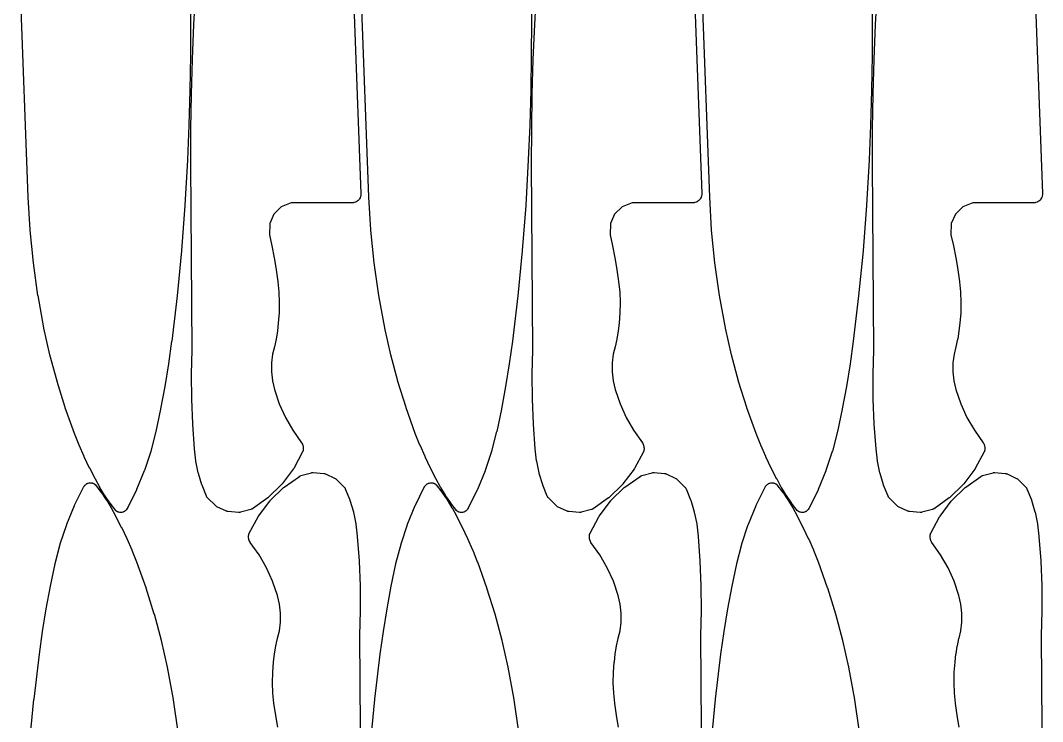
# Model space of a CAD drawing. Header units: metres. Extents: x 0 to 3000, y 0 to 1100.
# Drawn here: x 2207.5 to 2608.7, y 550 to 825 of the extents above; entities that cross this region are included whole.
import ezdxf

# ---------------------------------------------------------------- set-up
doc = ezdxf.new("R2010")
doc.units = ezdxf.units.M

msp = doc.modelspace()

# ---------------------------------------------------------------- linework, layer by layer
at = {"color": 1}
for points in [[(2273.74, 897.81), (2274.26, 824.93), (2274.26, 824.92), (2274.26, 824.91), (2274.2, 811.26), (2274.2, 811.24), (2273.98, 797.6), (2273.98, 797.57), (2273.59, 783.94), (2273.59, 783.91), (2273.04, 770.28), (2273.04, 770.26), (2273.04, 770.25), (2272.04, 752.49), (2272.04, 752.44), (2270.68, 734.71), (2270.67, 734.67), (2268.94, 716.96), (2268.94, 716.92), (2266.84, 699.25), (2266.83, 699.23), (2266.83, 699.21), (2265.59, 690.34), (2265.58, 690.3), (2264.13, 681.46), (2264.13, 681.42), (2262.49, 672.61), (2262.48, 672.57), (2260.64, 663.81), (2260.63, 663.76), (2260.62, 663.72), (2258.65, 656.05), (2258.61, 655.91), (2256.11, 648.41), (2256.06, 648.28), (2253.06, 640.96), (2253, 640.84), (2249.49, 633.73), (2249.48, 633.71), (2249.47, 633.69), (2249.44, 633.63), (2249.4, 633.56), (2249.39, 633.54), (2249.37, 633.52), (2249.16, 633.2), (2249.05, 633.04), (2248.92, 632.9), (2248.77, 632.76), (2248.62, 632.64), (2248.31, 632.43), (2248.15, 632.33), (2247.98, 632.25), (2247.8, 632.18), (2247.62, 632.13), (2247.25, 632.05), (2247.06, 632.01), (2246.86, 632), (2246.67, 632), (2246.47, 632.03), (2246.09, 632.09), (2246.04, 632.11), (2245.99, 632.11), (2245.94, 632.13), (2245.9, 632.14), (2245.85, 632.15), (2245.8, 632.17), (2245.76, 632.18), (2245.71, 632.2), (2245.67, 632.22), (2245.62, 632.24), (2245.58, 632.26), (2245.53, 632.28), (2245.49, 632.3), (2245.44, 632.33), (2245.4, 632.35), (2245.36, 632.37), (2245.32, 632.4), (2245.28, 632.43), (2245.24, 632.46), (2245.2, 632.49), (2245.16, 632.52), (2245.12, 632.55), (2245.09, 632.58), (2245.05, 632.61), (2245.02, 632.65), (2244.98, 632.69), (2244.95, 632.72), (2244.92, 632.76), (2244.88, 632.8), (2244.85, 632.84), (2242.66, 635.64), (2242.6, 635.73), (2240.57, 638.66), (2240.51, 638.75), (2238.65, 641.78), (2238.6, 641.88), (2236.91, 645.02), (2236.91, 645.03), (2236.9, 645.05), (2234.66, 649.38), (2234.63, 649.44), (2232.53, 653.84), (2232.5, 653.9), (2230.54, 658.37), (2230.52, 658.43), (2228.7, 662.96), (2228.69, 663), (2228.67, 663.03), (2225.07, 673.1), (2225.04, 673.18), (2221.85, 683.39), (2221.83, 683.47), (2219.07, 693.8), (2219.05, 693.88), (2216.71, 704.32), (2216.7, 704.35), (2216.69, 704.39), (2214.36, 717.06), (2214.35, 717.14), (2212.54, 729.88), (2212.53, 729.97), (2211.25, 742.77), (2211.25, 742.86), (2210.5, 755.71), (2210.5, 755.73), (2210.5, 755.75), (2207.47, 836.58)], [(2407.52, 897.81), (2408.05, 824.93), (2408.04, 824.92), (2408.05, 824.91), (2407.99, 811.26), (2407.99, 811.24), (2407.77, 797.6), (2407.77, 797.57), (2407.38, 783.94), (2407.38, 783.91), (2406.83, 770.28), (2406.83, 770.26), (2406.83, 770.25), (2405.83, 752.49), (2405.83, 752.44), (2404.46, 734.71), (2404.46, 734.67), (2402.73, 716.96), (2402.72, 716.92), (2400.62, 699.25), (2400.62, 699.23), (2400.62, 699.21), (2399.37, 690.34), (2399.36, 690.3), (2397.92, 681.46), (2397.91, 681.42), (2396.27, 672.61), (2396.26, 672.57), (2394.43, 663.81), (2394.42, 663.76), (2394.41, 663.72), (2392.43, 656.05), (2392.39, 655.91), (2389.9, 648.41), (2389.85, 648.28), (2386.84, 640.96), (2386.79, 640.84), (2383.28, 633.73), (2383.27, 633.71), (2383.26, 633.69), (2383.22, 633.63), (2383.19, 633.56), (2383.17, 633.54), (2383.16, 633.52), (2382.95, 633.2), (2382.83, 633.04), (2382.7, 632.9), (2382.56, 632.76), (2382.41, 632.64), (2382.1, 632.43), (2381.93, 632.33), (2381.76, 632.25), (2381.58, 632.18), (2381.4, 632.13), (2381.03, 632.05), (2380.84, 632.01), (2380.65, 632), (2380.45, 632), (2380.26, 632.03), (2379.88, 632.09), (2379.83, 632.11), (2379.78, 632.11), (2379.73, 632.13), (2379.68, 632.14), (2379.64, 632.15), (2379.59, 632.17), (2379.54, 632.18), (2379.5, 632.2), (2379.45, 632.22), (2379.4, 632.24), (2379.36, 632.26), (2379.32, 632.28), (2379.27, 632.3), (2379.23, 632.33), (2379.19, 632.35), (2379.15, 632.37), (2379.11, 632.4), (2379.06, 632.43), (2379.03, 632.46), (2378.99, 632.49), (2378.95, 632.52), (2378.91, 632.55), (2378.87, 632.58), (2378.84, 632.61), (2378.8, 632.65), (2378.77, 632.69), (2378.73, 632.72), (2378.7, 632.76), (2378.67, 632.8), (2378.64, 632.84), (2376.45, 635.64), (2376.38, 635.73), (2374.36, 638.66), (2374.3, 638.75), (2372.44, 641.78), (2372.38, 641.88), (2370.7, 645.02), (2370.69, 645.03), (2370.68, 645.05), (2368.44, 649.38), (2368.41, 649.44), (2366.31, 653.84), (2366.29, 653.9), (2364.33, 658.37), (2364.3, 658.43), (2362.49, 662.96), (2362.47, 663), (2362.46, 663.03), (2358.85, 673.1), (2358.83, 673.18), (2355.64, 683.39), (2355.62, 683.47), (2352.85, 693.8), (2352.83, 693.88), (2350.49, 704.32), (2350.49, 704.35), (2350.48, 704.39), (2348.15, 717.06), (2348.13, 717.14), (2346.33, 729.88), (2346.32, 729.97), (2345.04, 742.77), (2345.03, 742.86), (2344.28, 755.71), (2344.28, 755.73), (2344.28, 755.75), (2341.25, 836.58)], [(2541.31, 897.81), (2541.83, 824.93), (2541.83, 824.92), (2541.83, 824.91), (2541.77, 811.26), (2541.77, 811.24), (2541.55, 797.6), (2541.55, 797.57), (2541.17, 783.94), (2541.16, 783.91), (2540.61, 770.28), (2540.61, 770.26), (2540.61, 770.25), (2539.62, 752.49), (2539.61, 752.44), (2538.25, 734.71), (2538.25, 734.67), (2536.51, 716.96), (2536.51, 716.92), (2534.41, 699.25), (2534.41, 699.23), (2534.4, 699.21), (2533.16, 690.34), (2533.15, 690.3), (2531.71, 681.46), (2531.7, 681.42), (2530.06, 672.61), (2530.05, 672.57), (2528.21, 663.81), (2528.2, 663.76), (2528.19, 663.72), (2526.22, 656.05), (2526.18, 655.91), (2523.68, 648.41), (2523.63, 648.28), (2520.63, 640.96), (2520.57, 640.84), (2517.07, 633.73), (2517.06, 633.71), (2517.05, 633.69), (2517.01, 633.63), (2516.97, 633.56), (2516.96, 633.54), (2516.95, 633.52), (2516.73, 633.2), (2516.62, 633.04), (2516.49, 632.9), (2516.35, 632.76), (2516.19, 632.64), (2515.88, 632.43), (2515.72, 632.33), (2515.55, 632.25), (2515.37, 632.18), (2515.19, 632.13), (2514.82, 632.05), (2514.63, 632.01), (2514.43, 632), (2514.24, 632), (2514.05, 632.03), (2513.66, 632.09), (2513.61, 632.11), (2513.56, 632.11), (2513.52, 632.13), (2513.47, 632.14), (2513.42, 632.15), (2513.37, 632.17), (2513.33, 632.18), (2513.28, 632.2), (2513.24, 632.22), (2513.19, 632.24), (2513.15, 632.26), (2513.1, 632.28), (2513.06, 632.3), (2513.01, 632.33), (2512.97, 632.35), (2512.93, 632.37), (2512.89, 632.4), (2512.85, 632.43), (2512.81, 632.46), (2512.77, 632.49), (2512.73, 632.52), (2512.69, 632.55), (2512.66, 632.58), (2512.62, 632.61), (2512.59, 632.65), (2512.55, 632.69), (2512.52, 632.72), (2512.49, 632.76), (2512.46, 632.8), (2512.42, 632.84), (2510.23, 635.64), (2510.17, 635.73), (2508.14, 638.66), (2508.08, 638.75), (2506.23, 641.78), (2506.17, 641.88), (2504.49, 645.02), (2504.48, 645.03), (2504.47, 645.05), (2502.23, 649.38), (2502.2, 649.44), (2500.1, 653.84), (2500.07, 653.9), (2498.11, 658.37), (2498.09, 658.43), (2496.27, 662.96), (2496.26, 663), (2496.25, 663.03), (2492.64, 673.1), (2492.61, 673.18), (2489.42, 683.39), (2489.4, 683.47), (2486.64, 693.8), (2486.62, 693.88), (2484.28, 704.32), (2484.27, 704.35), (2484.26, 704.39), (2481.93, 717.06), (2481.92, 717.14), (2480.11, 729.88), (2480.1, 729.97), (2478.82, 742.77), (2478.82, 742.86), (2478.07, 755.71), (2478.07, 755.73), (2478.07, 755.75), (2475.04, 836.58)], [(2338.12, 837.91), (2341.15, 757.08), (2341.15, 756.99), (2341.15, 756.9), (2341.15, 756.89), (2341.15, 756.89), (2341.14, 756.8), (2341.13, 756.71), (2341.05, 756.15), (2341.01, 755.97), (2340.96, 755.79), (2340.89, 755.62), (2340.8, 755.46), (2340.53, 754.99), (2340.43, 754.83), (2340.32, 754.69), (2340.2, 754.56), (2340.06, 754.43), (2339.64, 754.09), (2339.49, 753.98), (2339.33, 753.89), (2339.17, 753.81), (2338.99, 753.74), (2338.46, 753.57), (2338.44, 753.56), (2338.43, 753.56), (2338.35, 753.54), (2338.27, 753.52), (2338.25, 753.52), (2338.24, 753.51), (2338.16, 753.5), (2338.08, 753.49), (2338.06, 753.48), (2338.04, 753.48), (2337.96, 753.48), (2337.88, 753.47), (2337.86, 753.47), (2337.85, 753.47), (2313.76, 753.47), (2309.84, 751.89), (2309.84, 751.89), (2306.94, 749.05), (2305.31, 745.33), (2305.21, 740.95), (2306.16, 736.59), (2306.17, 736.55), (2307.05, 731.94), (2307.06, 731.89), (2307.84, 727.26), (2307.85, 727.22), (2308.51, 722.57), (2308.52, 722.53), (2308.52, 722.49), (2308.92, 718.54), (2308.93, 718.42), (2309.09, 714.46), (2309.09, 714.34), (2309.01, 710.38), (2309, 710.26), (2308.68, 706.31), (2308.68, 706.28), (2308.68, 706.25), (2308.34, 703.22), (2308.33, 703.11), (2307.83, 700.11), (2307.82, 700.01), (2307.17, 697.03), (2307.14, 696.93), (2306.39, 694.13), (2305.99, 690.67), (2305.99, 687.15), (2306.38, 683.66), (2307.16, 680.21), (2309.05, 674.66), (2311.47, 669.32), (2314.39, 664.24), (2317.85, 659.38), (2317.9, 659.3), (2317.95, 659.22), (2317.95, 659.22), (2317.96, 659.21), (2318, 659.13), (2318.04, 659.05), (2318.2, 658.69), (2318.27, 658.52), (2318.33, 658.34), (2318.42, 657.96), (2318.45, 657.78), (2318.47, 657.6), (2318.5, 657.21), (2318.5, 657.02), (2318.48, 656.83), (2318.43, 656.45), (2318.42, 656.38), (2318.41, 656.32), (2318.4, 656.28), (2318.4, 656.25), (2318.38, 656.19), (2318.36, 656.13), (2318.35, 656.1), (2318.34, 656.06), (2318.32, 656), (2318.29, 655.94), (2318.28, 655.91), (2318.27, 655.88), (2318.24, 655.82), (2318.21, 655.76), (2314.75, 649.3), (2314.67, 649.17), (2314.58, 649.04), (2310.2, 643.22), (2310.1, 643.11), (2309.99, 642.99), (2304.77, 637.92), (2304.65, 637.81), (2304.53, 637.72), (2298.55, 633.48), (2298.5, 633.45), (2298.46, 633.42), (2298.42, 633.4), (2298.39, 633.38), (2298.33, 633.35), (2298.28, 633.32), (2298.25, 633.31), (2298.21, 633.29), (2298.16, 633.27), (2298.1, 633.25), (2298.07, 633.23), (2298.03, 633.22), (2297.97, 633.2), (2297.92, 633.19), (2293.8, 632.07), (2293.63, 632.03), (2293.46, 632.01), (2293.28, 632), (2293.1, 632.01), (2288.98, 632.37), (2288.81, 632.39), (2288.64, 632.43), (2288.47, 632.48), (2288.31, 632.55), (2284.55, 634.28), (2284.4, 634.37), (2284.25, 634.46), (2284.11, 634.57), (2283.98, 634.68), (2280.96, 637.7), (2280.96, 637.7), (2280.95, 637.71), (2280.89, 637.78), (2280.83, 637.84), (2280.82, 637.85), (2280.82, 637.86), (2280.77, 637.93), (2280.71, 638), (2280.71, 638.01), (2280.7, 638.01), (2280.66, 638.09), (2280.61, 638.17), (2280.61, 638.18), (2280.6, 638.18), (2280.57, 638.27), (2280.53, 638.35), (2280.52, 638.35), (2280.52, 638.36), (2278.76, 642.7), (2278.7, 642.88), (2277.34, 647.35), (2277.29, 647.53), (2276.35, 652.11), (2276.33, 652.29), (2275.81, 656.95), (2275.81, 656.99), (2275.8, 657.02), (2275.09, 666.67), (2275.08, 666.74), (2274.69, 676.41), (2274.69, 676.47), (2274.62, 686.15), (2274.62, 686.21), (2274.88, 695.85), (2274.36, 768.73), (2274.36, 768.74), (2274.36, 768.75), (2274.42, 782.4), (2274.42, 782.42), (2274.64, 796.06), (2274.64, 796.09), (2275.02, 809.72), (2275.03, 809.75), (2275.58, 823.38), (2275.58, 823.4), (2275.58, 823.41), (2276.57, 841.18)], [(2471.91, 837.91), (2474.94, 757.08), (2474.94, 756.99), (2474.94, 756.9), (2474.94, 756.89), (2474.94, 756.89), (2474.93, 756.8), (2474.92, 756.71), (2474.83, 756.15), (2474.8, 755.97), (2474.74, 755.79), (2474.67, 755.62), (2474.59, 755.46), (2474.32, 754.99), (2474.22, 754.83), (2474.11, 754.69), (2473.98, 754.56), (2473.85, 754.43), (2473.43, 754.09), (2473.28, 753.98), (2473.12, 753.89), (2472.95, 753.81), (2472.78, 753.74), (2472.25, 753.57), (2472.23, 753.56), (2472.21, 753.56), (2472.13, 753.54), (2472.06, 753.52), (2472.04, 753.52), (2472.02, 753.51), (2471.94, 753.5), (2471.86, 753.49), (2471.85, 753.48), (2471.83, 753.48), (2471.75, 753.48), (2471.67, 753.47), (2471.65, 753.47), (2471.63, 753.47), (2447.55, 753.47), (2443.63, 751.89), (2443.63, 751.89), (2440.73, 749.05), (2439.1, 745.33), (2439, 740.95), (2439.94, 736.59), (2439.95, 736.55), (2440.84, 731.94), (2440.85, 731.89), (2441.62, 727.26), (2441.63, 727.22), (2442.3, 722.57), (2442.3, 722.53), (2442.31, 722.49), (2442.71, 718.54), (2442.72, 718.42), (2442.88, 714.46), (2442.88, 714.34), (2442.8, 710.38), (2442.79, 710.26), (2442.47, 706.31), (2442.47, 706.28), (2442.46, 706.25), (2442.13, 703.22), (2442.11, 703.11), (2441.62, 700.11), (2441.6, 700.01), (2440.96, 697.03), (2440.93, 696.93), (2440.17, 694.13), (2439.78, 690.67), (2439.77, 687.15), (2440.16, 683.66), (2440.95, 680.21), (2442.84, 674.66), (2445.25, 669.32), (2448.17, 664.24), (2451.64, 659.38), (2451.68, 659.3), (2451.73, 659.22), (2451.74, 659.22), (2451.74, 659.21), (2451.78, 659.13), (2451.82, 659.05), (2451.99, 658.69), (2452.06, 658.52), (2452.11, 658.34), (2452.2, 657.96), (2452.24, 657.78), (2452.26, 657.6), (2452.28, 657.21), (2452.28, 657.02), (2452.27, 656.83), (2452.22, 656.45), (2452.2, 656.38), (2452.19, 656.32), (2452.19, 656.28), (2452.18, 656.25), (2452.16, 656.19), (2452.15, 656.13), (2452.14, 656.1), (2452.13, 656.06), (2452.1, 656), (2452.08, 655.94), (2452.07, 655.91), (2452.06, 655.88), (2452.03, 655.82), (2452, 655.76), (2448.54, 649.3), (2448.46, 649.17), (2448.37, 649.04), (2443.98, 643.22), (2443.89, 643.11), (2443.78, 642.99), (2438.55, 637.92), (2438.44, 637.81), (2438.32, 637.72), (2432.34, 633.48), (2432.29, 633.45), (2432.24, 633.42), (2432.21, 633.4), (2432.17, 633.38), (2432.12, 633.35), (2432.07, 633.32), (2432.03, 633.31), (2432, 633.29), (2431.94, 633.27), (2431.89, 633.25), (2431.85, 633.23), (2431.81, 633.22), (2431.76, 633.2), (2431.7, 633.19), (2427.59, 632.07), (2427.42, 632.03), (2427.24, 632.01), (2427.07, 632), (2426.89, 632.01), (2422.76, 632.37), (2422.59, 632.39), (2422.42, 632.43), (2422.26, 632.48), (2422.1, 632.55), (2418.34, 634.28), (2418.18, 634.37), (2418.03, 634.46), (2417.89, 634.57), (2417.76, 634.68), (2414.75, 637.7), (2414.74, 637.7), (2414.74, 637.71), (2414.68, 637.78), (2414.61, 637.84), (2414.61, 637.85), (2414.61, 637.86), (2414.55, 637.93), (2414.5, 638), (2414.49, 638.01), (2414.49, 638.01), (2414.44, 638.09), (2414.4, 638.17), (2414.39, 638.18), (2414.39, 638.18), (2414.35, 638.27), (2414.31, 638.35), (2414.31, 638.35), (2414.31, 638.36), (2412.54, 642.7), (2412.48, 642.88), (2411.13, 647.35), (2411.08, 647.53), (2410.14, 652.11), (2410.11, 652.29), (2409.59, 656.95), (2409.59, 656.99), (2409.59, 657.02), (2408.87, 666.67), (2408.87, 666.74), (2408.48, 676.41), (2408.48, 676.47), (2408.41, 686.15), (2408.41, 686.21), (2408.67, 695.85), (2408.15, 768.73), (2408.15, 768.74), (2408.15, 768.75), (2408.2, 782.4), (2408.2, 782.42), (2408.42, 796.06), (2408.42, 796.09), (2408.81, 809.72), (2408.81, 809.75), (2409.36, 823.38), (2409.36, 823.4), (2409.36, 823.41), (2410.36, 841.18)], [(2605.7, 837.91), (2608.72, 757.08), (2608.72, 756.99), (2608.72, 756.9), (2608.72, 756.89), (2608.72, 756.89), (2608.71, 756.8), (2608.7, 756.71), (2608.62, 756.15), (2608.58, 755.97), (2608.53, 755.79), (2608.46, 755.62), (2608.37, 755.46), (2608.1, 754.99), (2608.01, 754.83), (2607.89, 754.69), (2607.77, 754.56), (2607.63, 754.43), (2607.21, 754.09), (2607.06, 753.98), (2606.91, 753.89), (2606.74, 753.81), (2606.56, 753.74), (2606.03, 753.57), (2606.02, 753.56), (2606, 753.56), (2605.92, 753.54), (2605.84, 753.52), (2605.83, 753.52), (2605.81, 753.51), (2605.73, 753.5), (2605.65, 753.49), (2605.63, 753.48), (2605.62, 753.48), (2605.53, 753.48), (2605.45, 753.47), (2605.44, 753.47), (2605.42, 753.47), (2581.33, 753.47), (2577.41, 751.89), (2577.41, 751.89), (2574.51, 749.05), (2572.88, 745.33), (2572.78, 740.95), (2573.73, 736.59), (2573.74, 736.55), (2574.62, 731.94), (2574.63, 731.89), (2575.41, 727.26), (2575.42, 727.22), (2576.09, 722.57), (2576.09, 722.53), (2576.1, 722.49), (2576.49, 718.54), (2576.5, 718.42), (2576.66, 714.46), (2576.66, 714.34), (2576.58, 710.38), (2576.58, 710.26), (2576.26, 706.31), (2576.25, 706.28), (2576.25, 706.25), (2575.91, 703.22), (2575.9, 703.11), (2575.41, 700.11), (2575.39, 700.01), (2574.74, 697.03), (2574.72, 696.93), (2573.96, 694.13), (2573.56, 690.67), (2573.56, 687.15), (2573.95, 683.66), (2574.73, 680.21), (2576.62, 674.66), (2579.04, 669.32), (2581.96, 664.24), (2585.42, 659.38), (2585.47, 659.3), (2585.52, 659.22), (2585.52, 659.22), (2585.53, 659.21), (2585.57, 659.13), (2585.61, 659.05), (2585.77, 658.69), (2585.84, 658.52), (2585.9, 658.34), (2585.99, 657.96), (2586.03, 657.78), (2586.05, 657.6), (2586.07, 657.21), (2586.07, 657.02), (2586.05, 656.83), (2586, 656.45), (2585.99, 656.38), (2585.98, 656.32), (2585.97, 656.28), (2585.97, 656.25), (2585.95, 656.19), (2585.93, 656.13), (2585.92, 656.1), (2585.91, 656.06), (2585.89, 656), (2585.87, 655.94), (2585.85, 655.91), (2585.84, 655.88), (2585.81, 655.82), (2585.78, 655.76), (2582.32, 649.3), (2582.24, 649.17), (2582.16, 649.04), (2577.77, 643.22), (2577.67, 643.11), (2577.57, 642.99), (2572.34, 637.92), (2572.23, 637.81), (2572.1, 637.72), (2566.12, 633.48), (2566.07, 633.45), (2566.03, 633.42), (2565.99, 633.4), (2565.96, 633.38), (2565.91, 633.35), (2565.86, 633.32), (2565.82, 633.31), (2565.78, 633.29), (2565.73, 633.27), (2565.68, 633.25), (2565.64, 633.23), (2565.6, 633.22), (2565.54, 633.2), (2565.49, 633.19), (2561.37, 632.07), (2561.2, 632.03), (2561.03, 632.01), (2560.85, 632), (2560.68, 632.01), (2556.55, 632.37), (2556.38, 632.39), (2556.21, 632.43), (2556.04, 632.48), (2555.88, 632.55), (2552.12, 634.28), (2551.97, 634.37), (2551.82, 634.46), (2551.68, 634.57), (2551.55, 634.68), (2548.53, 637.7), (2548.53, 637.7), (2548.52, 637.71), (2548.46, 637.78), (2548.4, 637.84), (2548.4, 637.85), (2548.39, 637.86), (2548.34, 637.93), (2548.28, 638), (2548.28, 638.01), (2548.28, 638.01), (2548.23, 638.09), (2548.18, 638.17), (2548.18, 638.18), (2548.18, 638.18), (2548.14, 638.27), (2548.1, 638.35), (2548.1, 638.35), (2548.09, 638.36), (2546.33, 642.7), (2546.27, 642.88), (2544.91, 647.35), (2544.87, 647.53), (2543.93, 652.11), (2543.9, 652.29), (2543.38, 656.95), (2543.38, 656.99), (2543.37, 657.02), (2542.66, 666.67), (2542.65, 666.74), (2542.26, 676.41), (2542.26, 676.47), (2542.2, 686.15), (2542.2, 686.21), (2542.45, 695.85), (2541.93, 768.73), (2541.93, 768.74), (2541.93, 768.75), (2541.99, 782.4), (2541.99, 782.42), (2542.21, 796.06), (2542.21, 796.09), (2542.6, 809.72), (2542.6, 809.75), (2543.15, 823.38), (2543.15, 823.4), (2543.15, 823.41), (2544.15, 841.18)], [(2308.45, 547.77), (2307.67, 552.4), (2307.67, 552.44), (2307, 557.09), (2306.99, 557.13), (2306.99, 557.17), (2306.59, 561.12), (2306.58, 561.24), (2306.42, 565.2), (2306.42, 565.32), (2306.5, 569.28), (2306.51, 569.4), (2306.83, 573.35), (2306.83, 573.38), (2306.83, 573.41), (2307.17, 576.44), (2307.18, 576.55), (2307.68, 579.55), (2307.7, 579.66), (2308.34, 582.63), (2308.37, 582.73), (2309.13, 585.53), (2309.52, 588.99), (2309.52, 592.51), (2309.13, 596), (2308.35, 599.45), (2306.46, 605), (2304.04, 610.34), (2301.12, 615.42), (2297.66, 620.28), (2297.61, 620.36), (2297.56, 620.44), (2297.56, 620.44), (2297.56, 620.45), (2297.52, 620.53), (2297.47, 620.61), (2297.31, 620.97), (2297.24, 621.14), (2297.19, 621.32), (2297.09, 621.7), (2297.06, 621.88), (2297.04, 622.06), (2297.02, 622.45), (2297.01, 622.64), (2297.03, 622.83), (2297.08, 623.21), (2297.09, 623.28), (2297.1, 623.35), (2297.11, 623.38), (2297.12, 623.41), (2297.13, 623.47), (2297.15, 623.54), (2297.16, 623.57), (2297.17, 623.6), (2297.19, 623.66), (2297.22, 623.72), (2297.23, 623.75), (2297.24, 623.78), (2297.27, 623.84), (2297.3, 623.9), (2300.76, 630.36), (2300.84, 630.49), (2300.93, 630.62), (2305.31, 636.44), (2305.41, 636.56), (2305.52, 636.67), (2310.74, 641.74), (2310.86, 641.85), (2310.98, 641.94), (2316.96, 646.18), (2317.01, 646.21), (2317.06, 646.24), (2317.09, 646.26), (2317.13, 646.28), (2317.18, 646.31), (2317.23, 646.34), (2317.27, 646.35), (2317.3, 646.37), (2317.35, 646.39), (2317.41, 646.42), (2317.45, 646.43), (2317.48, 646.44), (2317.54, 646.46), (2317.59, 646.48), (2321.71, 647.59), (2321.88, 647.63), (2322.06, 647.65), (2322.23, 647.66), (2322.41, 647.65), (2326.53, 647.29), (2326.71, 647.27), (2326.87, 647.23), (2327.04, 647.18), (2327.2, 647.11), (2330.96, 645.38), (2331.12, 645.3), (2331.27, 645.2), (2331.41, 645.09), (2331.53, 644.98), (2334.55, 641.96), (2334.56, 641.96), (2334.56, 641.95), (2334.62, 641.88), (2334.68, 641.82), (2334.69, 641.81), (2334.69, 641.81), (2334.75, 641.73), (2334.8, 641.66), (2334.8, 641.65), (2334.81, 641.65), (2334.85, 641.57), (2334.9, 641.49), (2334.9, 641.48), (2334.91, 641.48), (2334.95, 641.4), (2334.98, 641.31), (2334.99, 641.31), (2334.99, 641.3), (2336.75, 636.96), (2336.82, 636.78), (2338.17, 632.31), (2338.22, 632.13), (2339.16, 627.55), (2339.19, 627.37), (2339.7, 622.71), (2339.71, 622.67), (2339.71, 622.64), (2340.43, 612.99), (2340.43, 612.92), (2340.82, 603.25), (2340.82, 603.19), (2340.89, 593.52), (2340.89, 593.45), (2340.63, 583.81), (2341.15, 510.93)], [(2442.24, 547.77), (2441.46, 552.4), (2441.45, 552.44), (2440.78, 557.09), (2440.78, 557.13), (2440.77, 557.17), (2440.38, 561.12), (2440.37, 561.24), (2440.21, 565.2), (2440.21, 565.32), (2440.29, 569.28), (2440.29, 569.4), (2440.61, 573.35), (2440.62, 573.38), (2440.62, 573.41), (2440.96, 576.44), (2440.97, 576.55), (2441.46, 579.55), (2441.48, 579.66), (2442.13, 582.63), (2442.15, 582.73), (2442.91, 585.53), (2443.31, 588.99), (2443.31, 592.51), (2442.92, 596), (2442.14, 599.45), (2440.25, 605), (2437.83, 610.34), (2434.91, 615.42), (2431.45, 620.28), (2431.4, 620.36), (2431.35, 620.44), (2431.35, 620.44), (2431.34, 620.45), (2431.3, 620.53), (2431.26, 620.61), (2431.1, 620.97), (2431.03, 621.14), (2430.97, 621.32), (2430.88, 621.7), (2430.84, 621.88), (2430.82, 622.06), (2430.8, 622.45), (2430.8, 622.64), (2430.82, 622.83), (2430.87, 623.21), (2430.88, 623.28), (2430.89, 623.35), (2430.9, 623.38), (2430.9, 623.41), (2430.92, 623.47), (2430.94, 623.54), (2430.95, 623.57), (2430.96, 623.6), (2430.98, 623.66), (2431, 623.72), (2431.02, 623.75), (2431.03, 623.78), (2431.06, 623.84), (2431.09, 623.9), (2434.55, 630.36), (2434.62, 630.49), (2434.71, 630.62), (2439.1, 636.44), (2439.2, 636.56), (2439.3, 636.67), (2444.53, 641.74), (2444.64, 641.85), (2444.77, 641.94), (2450.75, 646.18), (2450.8, 646.21), (2450.84, 646.24), (2450.88, 646.26), (2450.91, 646.28), (2450.96, 646.31), (2451.01, 646.34), (2451.05, 646.35), (2451.09, 646.37), (2451.14, 646.39), (2451.19, 646.42), (2451.23, 646.43), (2451.27, 646.44), (2451.33, 646.46), (2451.38, 646.48), (2455.5, 647.59), (2455.67, 647.63), (2455.84, 647.65), (2456.02, 647.66), (2456.19, 647.65), (2460.32, 647.29), (2460.49, 647.27), (2460.66, 647.23), (2460.83, 647.18), (2460.99, 647.11), (2464.75, 645.38), (2464.9, 645.3), (2465.05, 645.2), (2465.19, 645.09), (2465.32, 644.98), (2468.34, 641.96), (2468.34, 641.96), (2468.35, 641.95), (2468.41, 641.88), (2468.47, 641.82), (2468.47, 641.81), (2468.48, 641.81), (2468.53, 641.73), (2468.59, 641.66), (2468.59, 641.65), (2468.59, 641.65), (2468.64, 641.57), (2468.69, 641.49), (2468.69, 641.48), (2468.69, 641.48), (2468.73, 641.4), (2468.77, 641.31), (2468.77, 641.31), (2468.78, 641.3), (2470.54, 636.96), (2470.6, 636.78), (2471.96, 632.31), (2472, 632.13), (2472.94, 627.55), (2472.97, 627.37), (2473.49, 622.71), (2473.49, 622.67), (2473.5, 622.64), (2474.21, 612.99), (2474.21, 612.92), (2474.61, 603.25), (2474.61, 603.19), (2474.67, 593.52), (2474.67, 593.45), (2474.42, 583.81), (2474.94, 510.93)], [(2576.02, 547.77), (2575.24, 552.4), (2575.24, 552.44), (2574.57, 557.09), (2574.57, 557.13), (2574.56, 557.17), (2574.16, 561.12), (2574.15, 561.24), (2573.99, 565.2), (2573.99, 565.32), (2574.07, 569.28), (2574.08, 569.4), (2574.4, 573.35), (2574.4, 573.38), (2574.41, 573.41), (2574.74, 576.44), (2574.76, 576.55), (2575.25, 579.55), (2575.27, 579.66), (2575.91, 582.63), (2575.94, 582.73), (2576.7, 585.53), (2577.09, 588.99), (2577.09, 592.51), (2576.7, 596), (2575.92, 599.45), (2574.03, 605), (2571.62, 610.34), (2568.7, 615.42), (2565.23, 620.28), (2565.18, 620.36), (2565.14, 620.44), (2565.13, 620.44), (2565.13, 620.45), (2565.09, 620.53), (2565.05, 620.61), (2564.88, 620.97), (2564.81, 621.14), (2564.76, 621.32), (2564.67, 621.7), (2564.63, 621.88), (2564.61, 622.06), (2564.59, 622.45), (2564.59, 622.64), (2564.6, 622.83), (2564.65, 623.21), (2564.66, 623.28), (2564.67, 623.35), (2564.68, 623.38), (2564.69, 623.41), (2564.71, 623.47), (2564.72, 623.54), (2564.73, 623.57), (2564.74, 623.6), (2564.77, 623.66), (2564.79, 623.72), (2564.8, 623.75), (2564.81, 623.78), (2564.84, 623.84), (2564.87, 623.9), (2568.33, 630.36), (2568.41, 630.49), (2568.5, 630.62), (2572.89, 636.44), (2572.98, 636.56), (2573.09, 636.67), (2578.32, 641.74), (2578.43, 641.85), (2578.55, 641.94), (2584.53, 646.18), (2584.58, 646.21), (2584.63, 646.24), (2584.66, 646.26), (2584.7, 646.28), (2584.75, 646.31), (2584.8, 646.34), (2584.84, 646.35), (2584.87, 646.37), (2584.93, 646.39), (2584.98, 646.42), (2585.02, 646.43), (2585.06, 646.44), (2585.11, 646.46), (2585.17, 646.48), (2589.28, 647.59), (2589.45, 647.63), (2589.63, 647.65), (2589.8, 647.66), (2589.98, 647.65), (2594.11, 647.29), (2594.28, 647.27), (2594.45, 647.23), (2594.61, 647.18), (2594.77, 647.11), (2598.53, 645.38), (2598.69, 645.3), (2598.84, 645.2), (2598.98, 645.09), (2599.11, 644.98), (2602.12, 641.96), (2602.13, 641.96), (2602.13, 641.95), (2602.19, 641.88), (2602.25, 641.82), (2602.26, 641.81), (2602.26, 641.81), (2602.32, 641.73), (2602.37, 641.66), (2602.38, 641.65), (2602.38, 641.65), (2602.43, 641.57), (2602.47, 641.49), (2602.48, 641.48), (2602.48, 641.48), (2602.52, 641.4), (2602.56, 641.31), (2602.56, 641.31), (2602.56, 641.3), (2604.33, 636.96), (2604.39, 636.78), (2605.74, 632.31), (2605.79, 632.13), (2606.73, 627.55), (2606.76, 627.37), (2607.28, 622.71), (2607.28, 622.67), (2607.28, 622.64), (2608, 612.99), (2608, 612.92), (2608.39, 603.25), (2608.39, 603.19), (2608.46, 593.52), (2608.46, 593.45), (2608.2, 583.81), (2608.72, 510.93)], [(2211.05, 540.99), (2212.78, 558.7), (2212.79, 558.74), (2214.89, 576.41), (2214.89, 576.43), (2214.89, 576.45), (2216.14, 585.32), (2216.15, 585.36), (2217.59, 594.2), (2217.6, 594.24), (2219.24, 603.05), (2219.25, 603.09), (2221.08, 611.86), (2221.1, 611.9), (2221.11, 611.94), (2223.08, 619.61), (2223.12, 619.75), (2225.62, 627.25), (2225.66, 627.38), (2228.67, 634.7), (2228.73, 634.83), (2232.23, 641.93), (2232.24, 641.95), (2232.25, 641.97), (2232.29, 642.03), (2232.33, 642.1), (2232.34, 642.12), (2232.35, 642.14), (2232.56, 642.46), (2232.68, 642.62), (2232.81, 642.77), (2232.95, 642.9), (2233.11, 643.02), (2233.42, 643.23), (2233.58, 643.33), (2233.75, 643.41), (2233.93, 643.48), (2234.11, 643.53), (2234.48, 643.61), (2234.67, 643.65), (2234.86, 643.66), (2235.06, 643.66), (2235.25, 643.63), (2235.64, 643.57), (2235.69, 643.56), (2235.74, 643.55), (2235.78, 643.53), (2235.83, 643.52), (2235.88, 643.51), (2235.93, 643.49), (2235.97, 643.48), (2236.01, 643.46), (2236.06, 643.44), (2236.11, 643.42), (2236.15, 643.4), (2236.19, 643.38), (2236.24, 643.36), (2236.28, 643.34), (2236.32, 643.31), (2236.36, 643.29), (2236.41, 643.26), (2236.45, 643.23), (2236.49, 643.2), (2236.52, 643.18), (2236.56, 643.14), (2236.6, 643.11), (2236.64, 643.08), (2236.67, 643.05), (2236.71, 643.01), (2236.75, 642.97), (2236.78, 642.94), (2236.81, 642.91), (2236.84, 642.86), (2236.87, 642.83), (2239.06, 640.02), (2239.13, 639.93), (2241.15, 637), (2241.22, 636.91), (2243.07, 633.88), (2243.13, 633.78), (2244.81, 630.64), (2244.82, 630.63), (2244.83, 630.61), (2247.07, 626.28), (2247.1, 626.22), (2249.2, 621.82), (2249.23, 621.76), (2251.19, 617.29), (2251.21, 617.23), (2253.03, 612.7), (2253.04, 612.66), (2253.05, 612.63), (2256.66, 602.56), (2256.69, 602.48), (2259.87, 592.27), (2259.9, 592.19), (2262.66, 581.86), (2262.68, 581.78), (2265.02, 571.34), (2265.02, 571.31), (2265.03, 571.27), (2267.37, 558.6), (2267.38, 558.52), (2269.19, 545.78)], [(2344.84, 540.99), (2346.57, 558.7), (2346.57, 558.74), (2348.67, 576.41), (2348.68, 576.43), (2348.68, 576.45), (2349.93, 585.32), (2349.93, 585.36), (2351.38, 594.2), (2351.38, 594.24), (2353.03, 603.05), (2353.03, 603.09), (2354.87, 611.86), (2354.88, 611.9), (2354.89, 611.94), (2356.87, 619.61), (2356.91, 619.75), (2359.4, 627.25), (2359.45, 627.38), (2362.45, 634.7), (2362.51, 634.83), (2366.02, 641.93), (2366.03, 641.95), (2366.04, 641.97), (2366.08, 642.03), (2366.11, 642.1), (2366.13, 642.12), (2366.14, 642.14), (2366.35, 642.46), (2366.46, 642.62), (2366.59, 642.77), (2366.74, 642.9), (2366.89, 643.02), (2367.2, 643.23), (2367.36, 643.33), (2367.53, 643.41), (2367.71, 643.48), (2367.9, 643.53), (2368.26, 643.61), (2368.45, 643.65), (2368.65, 643.66), (2368.84, 643.66), (2369.04, 643.63), (2369.42, 643.57), (2369.47, 643.56), (2369.52, 643.55), (2369.57, 643.53), (2369.61, 643.52), (2369.66, 643.51), (2369.71, 643.49), (2369.76, 643.48), (2369.8, 643.46), (2369.85, 643.44), (2369.89, 643.42), (2369.94, 643.4), (2369.98, 643.38), (2370.02, 643.36), (2370.07, 643.34), (2370.11, 643.31), (2370.15, 643.29), (2370.19, 643.26), (2370.24, 643.23), (2370.27, 643.2), (2370.31, 643.18), (2370.35, 643.14), (2370.39, 643.11), (2370.42, 643.08), (2370.46, 643.05), (2370.5, 643.01), (2370.53, 642.97), (2370.56, 642.94), (2370.6, 642.91), (2370.63, 642.86), (2370.66, 642.83), (2372.85, 640.02), (2372.92, 639.93), (2374.94, 637), (2375, 636.91), (2376.86, 633.88), (2376.91, 633.78), (2378.6, 630.64), (2378.6, 630.63), (2378.61, 630.61), (2380.85, 626.28), (2380.88, 626.22), (2382.98, 621.82), (2383.01, 621.76), (2384.97, 617.29), (2385, 617.23), (2386.81, 612.7), (2386.82, 612.66), (2386.84, 612.63), (2390.44, 602.56), (2390.47, 602.48), (2393.66, 592.27), (2393.68, 592.19), (2396.45, 581.86), (2396.47, 581.78), (2398.8, 571.34), (2398.81, 571.31), (2398.82, 571.27), (2401.15, 558.6), (2401.17, 558.52), (2402.97, 545.78)], [(2478.62, 540.99), (2480.36, 558.7), (2480.36, 558.74), (2482.46, 576.41), (2482.46, 576.43), (2482.46, 576.45), (2483.71, 585.32), (2483.72, 585.36), (2485.16, 594.2), (2485.17, 594.24), (2486.81, 603.05), (2486.82, 603.09), (2488.66, 611.86), (2488.67, 611.9), (2488.68, 611.94), (2490.65, 619.61), (2490.69, 619.75), (2493.19, 627.25), (2493.23, 627.38), (2496.24, 634.7), (2496.3, 634.83), (2499.8, 641.93), (2499.81, 641.95), (2499.82, 641.97), (2499.86, 642.03), (2499.9, 642.1), (2499.91, 642.12), (2499.92, 642.14), (2500.14, 642.46), (2500.25, 642.62), (2500.38, 642.77), (2500.52, 642.9), (2500.68, 643.02), (2500.99, 643.23), (2501.15, 643.33), (2501.32, 643.41), (2501.5, 643.48), (2501.68, 643.53), (2502.05, 643.61), (2502.24, 643.65), (2502.44, 643.66), (2502.63, 643.66), (2502.82, 643.63), (2503.21, 643.57), (2503.26, 643.56), (2503.31, 643.55), (2503.35, 643.53), (2503.4, 643.52), (2503.45, 643.51), (2503.5, 643.49), (2503.54, 643.48), (2503.59, 643.46), (2503.63, 643.44), (2503.68, 643.42), (2503.72, 643.4), (2503.76, 643.38), (2503.81, 643.36), (2503.86, 643.34), (2503.9, 643.31), (2503.94, 643.29), (2503.98, 643.26), (2504.02, 643.23), (2504.06, 643.2), (2504.1, 643.18), (2504.14, 643.14), (2504.18, 643.11), (2504.21, 643.08), (2504.25, 643.05), (2504.28, 643.01), (2504.32, 642.97), (2504.35, 642.94), (2504.38, 642.91), (2504.41, 642.86), (2504.45, 642.83), (2506.63, 640.02), (2506.7, 639.93), (2508.73, 637), (2508.79, 636.91), (2510.64, 633.88), (2510.7, 633.78), (2512.38, 630.64), (2512.39, 630.63), (2512.4, 630.61), (2514.64, 626.28), (2514.67, 626.22), (2516.77, 621.82), (2516.8, 621.76), (2518.76, 617.29), (2518.78, 617.23), (2520.6, 612.7), (2520.61, 612.66), (2520.62, 612.63), (2524.23, 602.56), (2524.26, 602.48), (2527.44, 592.27), (2527.47, 592.19), (2530.23, 581.86), (2530.25, 581.78), (2532.59, 571.34), (2532.6, 571.31), (2532.6, 571.27), (2534.94, 558.6), (2534.95, 558.52), (2536.76, 545.78)]]:
    msp.add_lwpolyline(points, dxfattribs=at)

doc.saveas('drawing.dxf')
